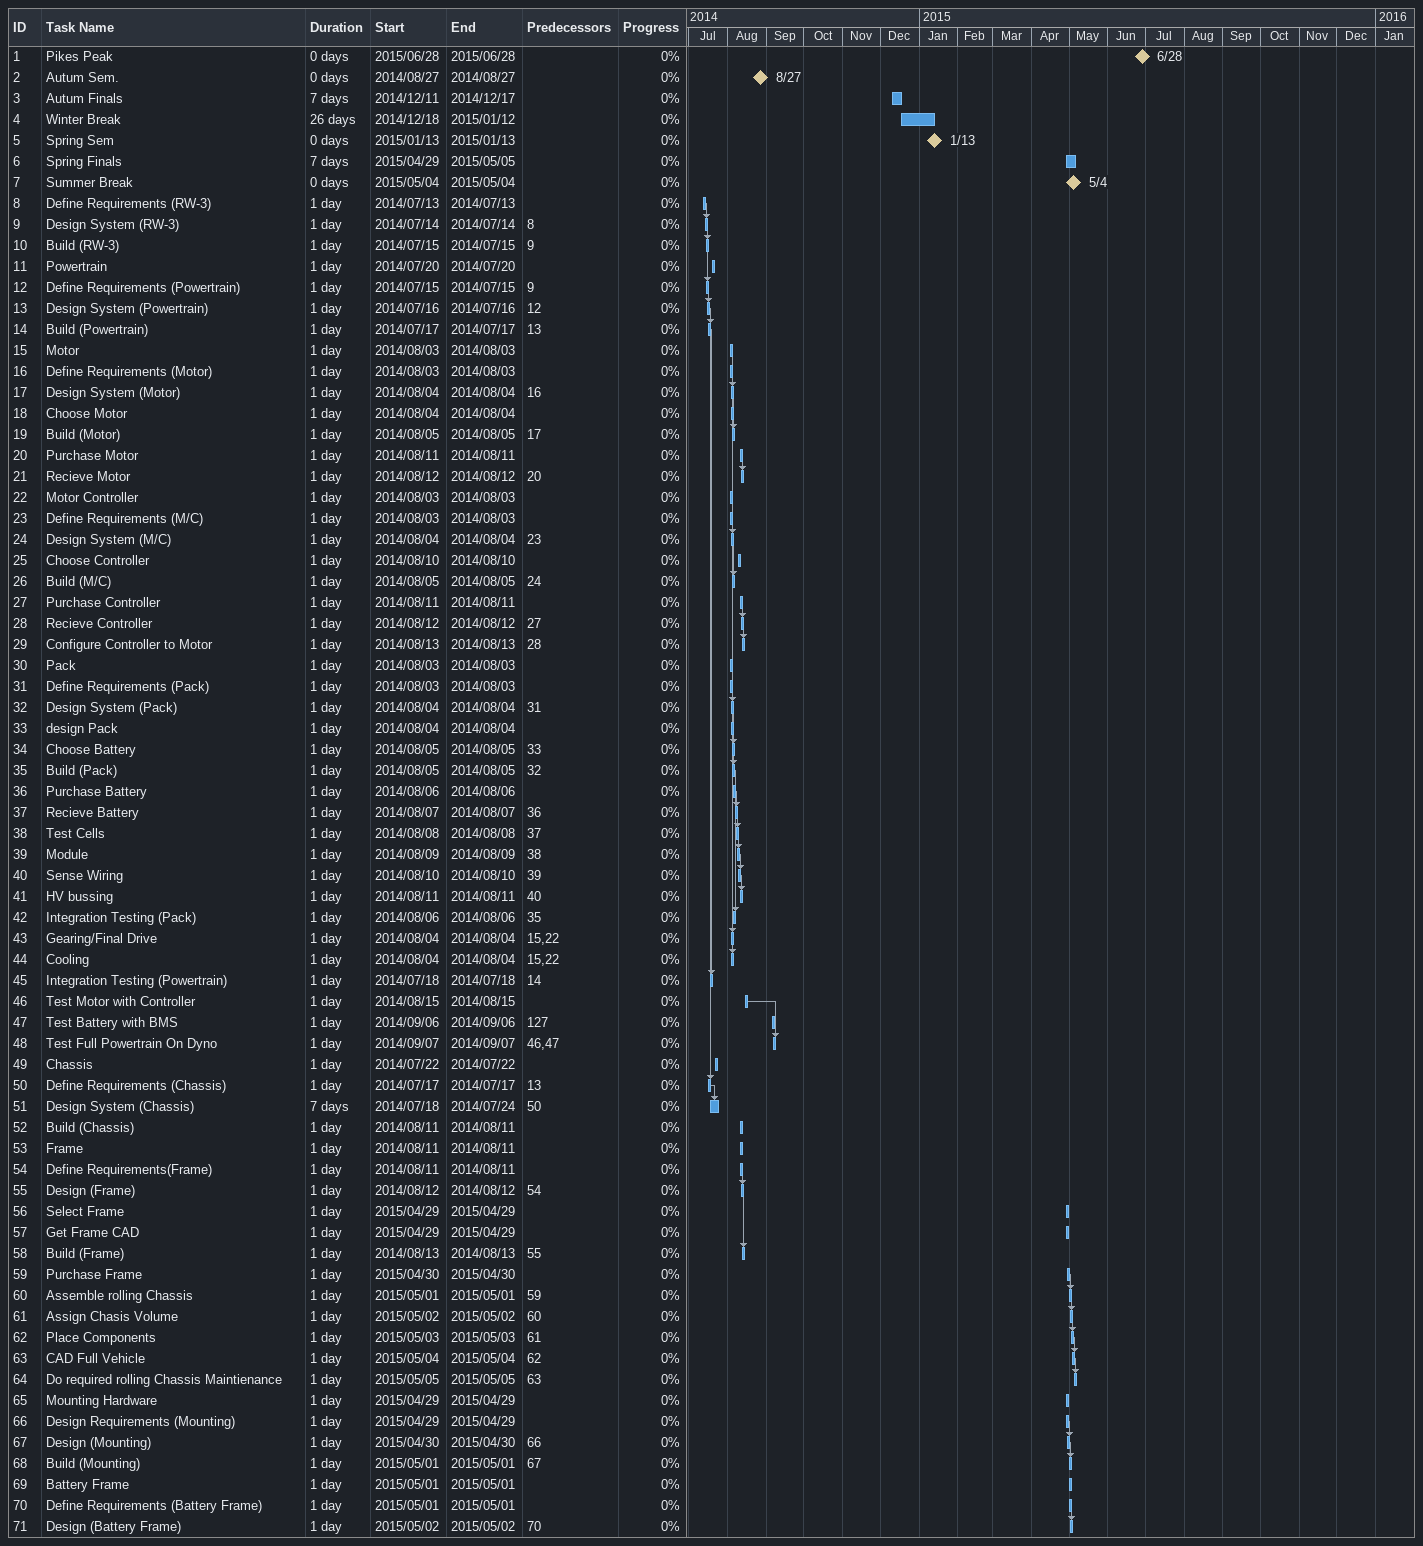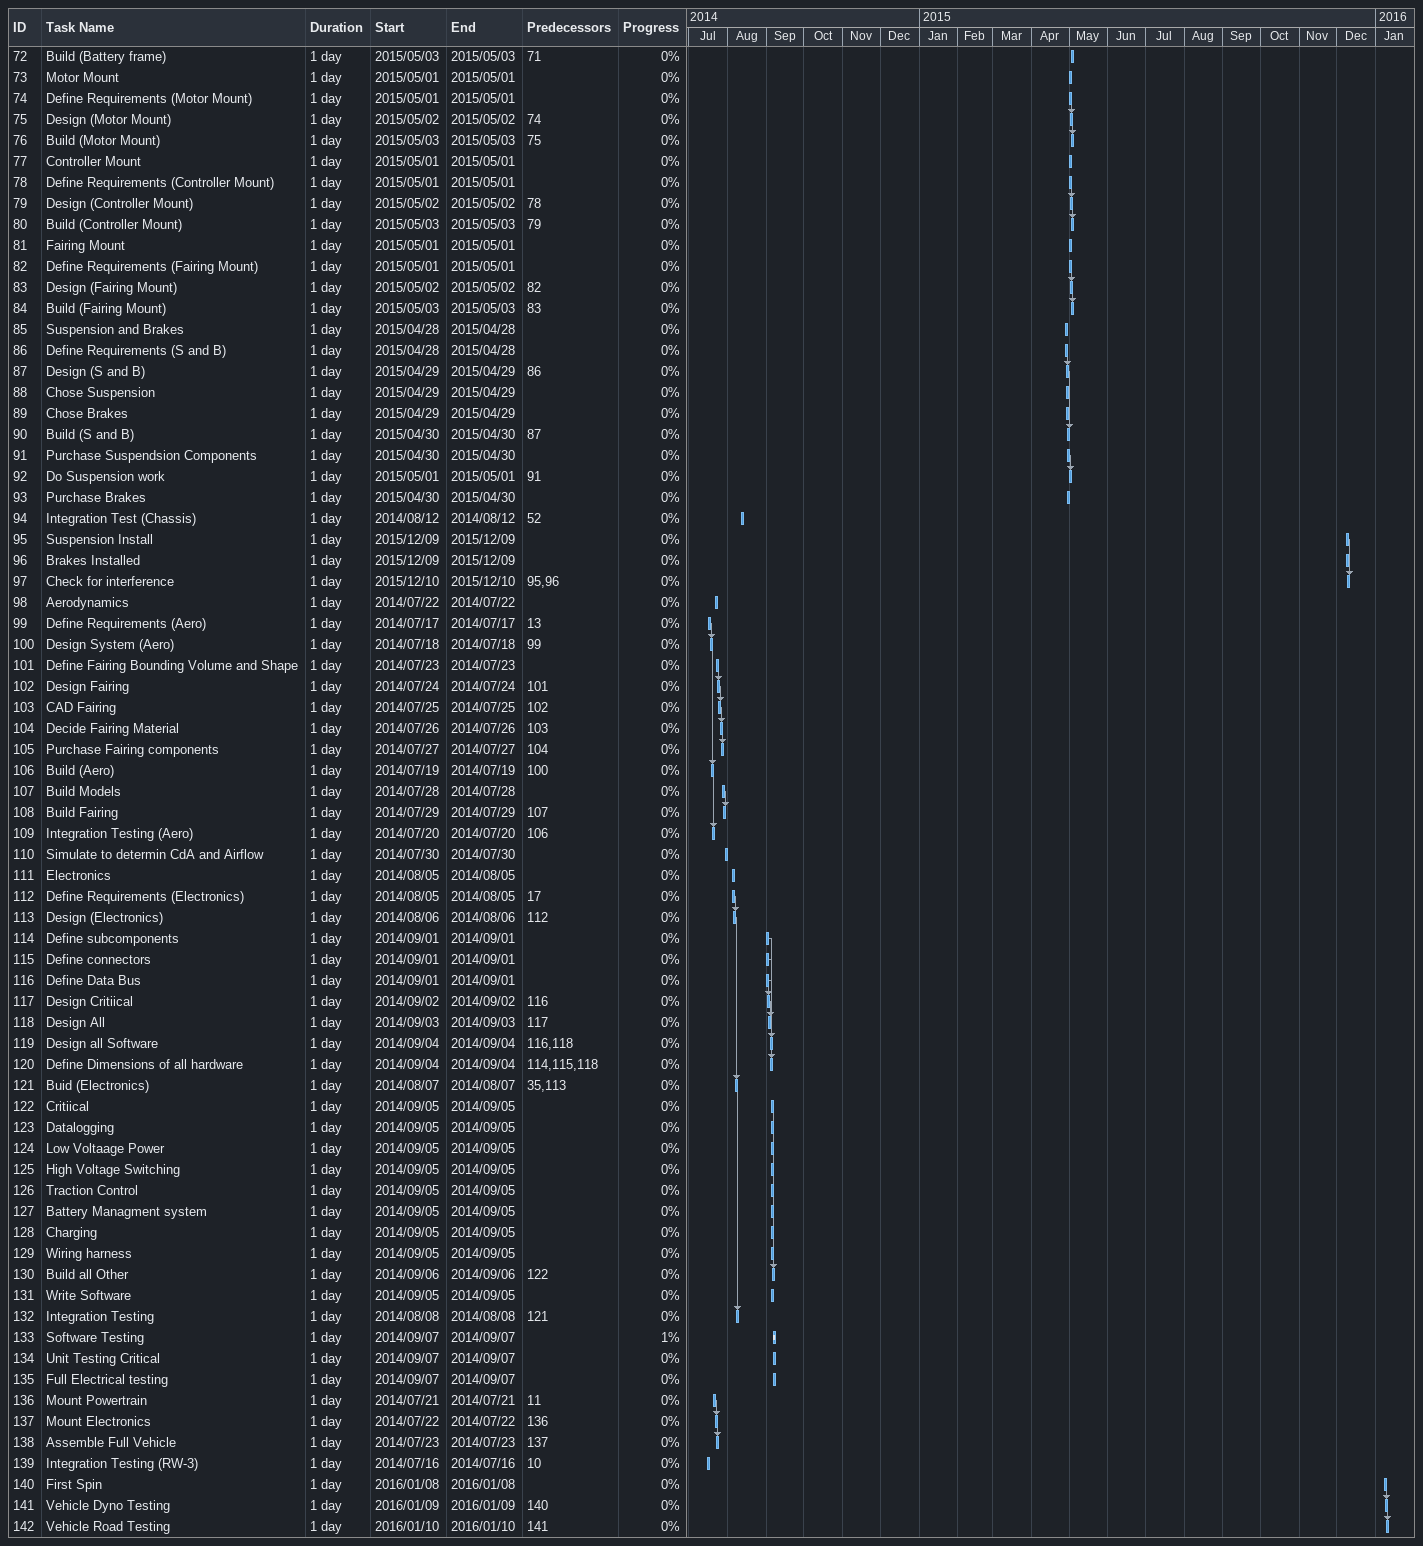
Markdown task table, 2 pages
| ID | Task | Duration | Start | Finish | Predecessors | % complete |
|---|---|---|---|---|---|---|
| 1 | Pikes Peak | 0d | 2015-06-28 | 2015-06-28 |  | 0 |
| 2 | Autum Sem. | 0d | 2014-08-27 | 2014-08-27 |  | 0 |
| 3 | Autum Finals | 7d | 2014-12-11 | 2014-12-17 |  | 0 |
| 4 | Winter Break | 26d | 2014-12-18 | 2015-01-12 |  | 0 |
| 5 | Spring Sem | 0d | 2015-01-13 | 2015-01-13 |  | 0 |
| 6 | Spring Finals | 7d | 2015-04-29 | 2015-05-05 |  | 0 |
| 7 | Summer Break | 0d | 2015-05-04 | 2015-05-04 |  | 0 |
| 8 | Define Requirements (RW-3) | 1d | 2014-07-13 | 2014-07-13 |  | 0 |
| 9 | Design System (RW-3) | 1d | 2014-07-14 | 2014-07-14 | 8 | 0 |
| 10 | Build (RW-3) | 1d | 2014-07-15 | 2014-07-15 | 9 | 0 |
| 11 | Powertrain | 1d | 2014-07-20 | 2014-07-20 |  | 0 |
| 12 | Define Requirements (Powertrain) | 1d | 2014-07-15 | 2014-07-15 | 9 | 0 |
| 13 | Design System (Powertrain) | 1d | 2014-07-16 | 2014-07-16 | 12 | 0 |
| 14 | Build (Powertrain) | 1d | 2014-07-17 | 2014-07-17 | 13 | 0 |
| 15 | Motor | 1d | 2014-08-03 | 2014-08-03 |  | 0 |
| 16 | Define Requirements (Motor) | 1d | 2014-08-03 | 2014-08-03 |  | 0 |
| 17 | Design System (Motor) | 1d | 2014-08-04 | 2014-08-04 | 16 | 0 |
| 18 | Choose Motor | 1d | 2014-08-04 | 2014-08-04 |  | 0 |
| 19 | Build (Motor) | 1d | 2014-08-05 | 2014-08-05 | 17 | 0 |
| 20 | Purchase Motor | 1d | 2014-08-11 | 2014-08-11 |  | 0 |
| 21 | Recieve Motor | 1d | 2014-08-12 | 2014-08-12 | 20 | 0 |
| 22 | Motor Controller | 1d | 2014-08-03 | 2014-08-03 |  | 0 |
| 23 | Define Requirements (M/C) | 1d | 2014-08-03 | 2014-08-03 |  | 0 |
| 24 | Design System (M/C) | 1d | 2014-08-04 | 2014-08-04 | 23 | 0 |
| 25 | Choose Controller | 1d | 2014-08-10 | 2014-08-10 |  | 0 |
| 26 | Build (M/C) | 1d | 2014-08-05 | 2014-08-05 | 24 | 0 |
| 27 | Purchase Controller | 1d | 2014-08-11 | 2014-08-11 |  | 0 |
| 28 | Recieve Controller | 1d | 2014-08-12 | 2014-08-12 | 27 | 0 |
| 29 | Configure Controller to Motor | 1d | 2014-08-13 | 2014-08-13 | 28 | 0 |
| 30 | Pack | 1d | 2014-08-03 | 2014-08-03 |  | 0 |
| 31 | Define Requirements (Pack) | 1d | 2014-08-03 | 2014-08-03 |  | 0 |
| 32 | Design System (Pack) | 1d | 2014-08-04 | 2014-08-04 | 31 | 0 |
| 33 | design Pack | 1d | 2014-08-04 | 2014-08-04 |  | 0 |
| 34 | Choose Battery | 1d | 2014-08-05 | 2014-08-05 | 33 | 0 |
| 35 | Build (Pack) | 1d | 2014-08-05 | 2014-08-05 | 32 | 0 |
| 36 | Purchase Battery | 1d | 2014-08-06 | 2014-08-06 |  | 0 |
| 37 | Recieve Battery | 1d | 2014-08-07 | 2014-08-07 | 36 | 0 |
| 38 | Test Cells | 1d | 2014-08-08 | 2014-08-08 | 37 | 0 |
| 39 | Module | 1d | 2014-08-09 | 2014-08-09 | 38 | 0 |
| 40 | Sense Wiring | 1d | 2014-08-10 | 2014-08-10 | 39 | 0 |
| 41 | HV bussing | 1d | 2014-08-11 | 2014-08-11 | 40 | 0 |
| 42 | Integration Testing (Pack) | 1d | 2014-08-06 | 2014-08-06 | 35 | 0 |
| 43 | Gearing/Final Drive | 1d | 2014-08-04 | 2014-08-04 | 15, 22 | 0 |
| 44 | Cooling | 1d | 2014-08-04 | 2014-08-04 | 15, 22 | 0 |
| 45 | Integration Testing (Powertrain) | 1d | 2014-07-18 | 2014-07-18 | 14 | 0 |
| 46 | Test Motor with Controller | 1d | 2014-08-15 | 2014-08-15 |  | 0 |
| 47 | Test Battery with BMS | 1d | 2014-09-06 | 2014-09-06 | 127 | 0 |
| 48 | Test Full Powertrain On Dyno | 1d | 2014-09-07 | 2014-09-07 | 46, 47 | 0 |
| 49 | Chassis | 1d | 2014-07-22 | 2014-07-22 |  | 0 |
| 50 | Define Requirements (Chassis) | 1d | 2014-07-17 | 2014-07-17 | 13 | 0 |
| 51 | Design System (Chassis) | 7d | 2014-07-18 | 2014-07-24 | 50 | 0 |
| 52 | Build (Chassis) | 1d | 2014-08-11 | 2014-08-11 |  | 0 |
| 53 | Frame | 1d | 2014-08-11 | 2014-08-11 |  | 0 |
| 54 | Define Requirements(Frame) | 1d | 2014-08-11 | 2014-08-11 |  | 0 |
| 55 | Design (Frame) | 1d | 2014-08-12 | 2014-08-12 | 54 | 0 |
| 56 | Select Frame | 1d | 2015-04-29 | 2015-04-29 |  | 0 |
| 57 | Get Frame CAD | 1d | 2015-04-29 | 2015-04-29 |  | 0 |
| 58 | Build (Frame) | 1d | 2014-08-13 | 2014-08-13 | 55 | 0 |
| 59 | Purchase Frame | 1d | 2015-04-30 | 2015-04-30 |  | 0 |
| 60 | Assemble rolling Chassis | 1d | 2015-05-01 | 2015-05-01 | 59 | 0 |
| 61 | Assign Chasis Volume | 1d | 2015-05-02 | 2015-05-02 | 60 | 0 |
| 62 | Place Components | 1d | 2015-05-03 | 2015-05-03 | 61 | 0 |
| 63 | CAD Full Vehicle | 1d | 2015-05-04 | 2015-05-04 | 62 | 0 |
| 64 | Do required rolling Chassis Maintienance | 1d | 2015-05-05 | 2015-05-05 | 63 | 0 |
| 65 | Mounting Hardware | 1d | 2015-04-29 | 2015-04-29 |  | 0 |
| 66 | Design Requirements (Mounting) | 1d | 2015-04-29 | 2015-04-29 |  | 0 |
| 67 | Design (Mounting) | 1d | 2015-04-30 | 2015-04-30 | 66 | 0 |
| 68 | Build (Mounting) | 1d | 2015-05-01 | 2015-05-01 | 67 | 0 |
| 69 | Battery Frame | 1d | 2015-05-01 | 2015-05-01 |  | 0 |
| 70 | Define Requirements (Battery Frame) | 1d | 2015-05-01 | 2015-05-01 |  | 0 |
| 71 | Design (Battery Frame) | 1d | 2015-05-02 | 2015-05-02 | 70 | 0 |
| 72 | Build (Battery frame) | 1d | 2015-05-03 | 2015-05-03 | 71 | 0 |
| 73 | Motor Mount | 1d | 2015-05-01 | 2015-05-01 |  | 0 |
| 74 | Define Requirements (Motor Mount) | 1d | 2015-05-01 | 2015-05-01 |  | 0 |
| 75 | Design (Motor Mount) | 1d | 2015-05-02 | 2015-05-02 | 74 | 0 |
| 76 | Build (Motor Mount) | 1d | 2015-05-03 | 2015-05-03 | 75 | 0 |
| 77 | Controller Mount | 1d | 2015-05-01 | 2015-05-01 |  | 0 |
| 78 | Define Requirements (Controller Mount) | 1d | 2015-05-01 | 2015-05-01 |  | 0 |
| 79 | Design (Controller Mount) | 1d | 2015-05-02 | 2015-05-02 | 78 | 0 |
| 80 | Build (Controller Mount) | 1d | 2015-05-03 | 2015-05-03 | 79 | 0 |
| 81 | Fairing Mount | 1d | 2015-05-01 | 2015-05-01 |  | 0 |
| 82 | Define Requirements (Fairing Mount) | 1d | 2015-05-01 | 2015-05-01 |  | 0 |
| 83 | Design (Fairing Mount) | 1d | 2015-05-02 | 2015-05-02 | 82 | 0 |
| 84 | Build (Fairing Mount) | 1d | 2015-05-03 | 2015-05-03 | 83 | 0 |
| 85 | Suspension and Brakes | 1d | 2015-04-28 | 2015-04-28 |  | 0 |
| 86 | Define Requirements (S and B) | 1d | 2015-04-28 | 2015-04-28 |  | 0 |
| 87 | Design (S and B) | 1d | 2015-04-29 | 2015-04-29 | 86 | 0 |
| 88 | Chose Suspension | 1d | 2015-04-29 | 2015-04-29 |  | 0 |
| 89 | Chose Brakes | 1d | 2015-04-29 | 2015-04-29 |  | 0 |
| 90 | Build (S and B) | 1d | 2015-04-30 | 2015-04-30 | 87 | 0 |
| 91 | Purchase Suspendsion Components | 1d | 2015-04-30 | 2015-04-30 |  | 0 |
| 92 | Do Suspension work | 1d | 2015-05-01 | 2015-05-01 | 91 | 0 |
| 93 | Purchase Brakes | 1d | 2015-04-30 | 2015-04-30 |  | 0 |
| 94 | Integration Test (Chassis) | 1d | 2014-08-12 | 2014-08-12 | 52 | 0 |
| 95 | Suspension Install | 1d | 2015-12-09 | 2015-12-09 |  | 0 |
| 96 | Brakes Installed | 1d | 2015-12-09 | 2015-12-09 |  | 0 |
| 97 | Check for interference | 1d | 2015-12-10 | 2015-12-10 | 95, 96 | 0 |
| 98 | Aerodynamics | 1d | 2014-07-22 | 2014-07-22 |  | 0 |
| 99 | Define Requirements (Aero) | 1d | 2014-07-17 | 2014-07-17 | 13 | 0 |
| 100 | Design System (Aero) | 1d | 2014-07-18 | 2014-07-18 | 99 | 0 |
| 101 | Define Fairing Bounding Volume and Shape | 1d | 2014-07-23 | 2014-07-23 |  | 0 |
| 102 | Design Fairing | 1d | 2014-07-24 | 2014-07-24 | 101 | 0 |
| 103 | CAD Fairing | 1d | 2014-07-25 | 2014-07-25 | 102 | 0 |
| 104 | Decide Fairing Material | 1d | 2014-07-26 | 2014-07-26 | 103 | 0 |
| 105 | Purchase Fairing components | 1d | 2014-07-27 | 2014-07-27 | 104 | 0 |
| 106 | Build (Aero) | 1d | 2014-07-19 | 2014-07-19 | 100 | 0 |
| 107 | Build Models | 1d | 2014-07-28 | 2014-07-28 |  | 0 |
| 108 | Build Fairing | 1d | 2014-07-29 | 2014-07-29 | 107 | 0 |
| 109 | Integration Testing (Aero) | 1d | 2014-07-20 | 2014-07-20 | 106 | 0 |
| 110 | Simulate to determin CdA and Airflow | 1d | 2014-07-30 | 2014-07-30 |  | 0 |
| 111 | Electronics | 1d | 2014-08-05 | 2014-08-05 |  | 0 |
| 112 | Define Requirements (Electronics) | 1d | 2014-08-05 | 2014-08-05 | 17 | 0 |
| 113 | Design (Electronics) | 1d | 2014-08-06 | 2014-08-06 | 112 | 0 |
| 114 | Define subcomponents | 1d | 2014-09-01 | 2014-09-01 |  | 0 |
| 115 | Define connectors | 1d | 2014-09-01 | 2014-09-01 |  | 0 |
| 116 | Define Data Bus | 1d | 2014-09-01 | 2014-09-01 |  | 0 |
| 117 | Design Critiical | 1d | 2014-09-02 | 2014-09-02 | 116 | 0 |
| 118 | Design All | 1d | 2014-09-03 | 2014-09-03 | 117 | 0 |
| 119 | Design all Software | 1d | 2014-09-04 | 2014-09-04 | 116, 118 | 0 |
| 120 | Define Dimensions of all hardware | 1d | 2014-09-04 | 2014-09-04 | 114, 115, 118 | 0 |
| 121 | Buid (Electronics) | 1d | 2014-08-07 | 2014-08-07 | 35, 113 | 0 |
| 122 | Critiical | 1d | 2014-09-05 | 2014-09-05 |  | 0 |
| 123 | Datalogging | 1d | 2014-09-05 | 2014-09-05 |  | 0 |
| 124 | Low Voltaage Power | 1d | 2014-09-05 | 2014-09-05 |  | 0 |
| 125 | High Voltage Switching | 1d | 2014-09-05 | 2014-09-05 |  | 0 |
| 126 | Traction Control | 1d | 2014-09-05 | 2014-09-05 |  | 0 |
| 127 | Battery Managment system | 1d | 2014-09-05 | 2014-09-05 |  | 0 |
| 128 | Charging | 1d | 2014-09-05 | 2014-09-05 |  | 0 |
| 129 | Wiring harness | 1d | 2014-09-05 | 2014-09-05 |  | 0 |
| 130 | Build all Other | 1d | 2014-09-06 | 2014-09-06 | 122 | 0 |
| 131 | Write Software | 1d | 2014-09-05 | 2014-09-05 |  | 0 |
| 132 | Integration Testing | 1d | 2014-08-08 | 2014-08-08 | 121 | 0 |
| 133 | Software Testing | 1d | 2014-09-07 | 2014-09-07 |  | 1 |
| 134 | Unit Testing Critical | 1d | 2014-09-07 | 2014-09-07 |  | 0 |
| 135 | Full Electrical testing | 1d | 2014-09-07 | 2014-09-07 |  | 0 |
| 136 | Mount Powertrain | 1d | 2014-07-21 | 2014-07-21 | 11 | 0 |
| 137 | Mount Electronics | 1d | 2014-07-22 | 2014-07-22 | 136 | 0 |
| 138 | Assemble Full Vehicle | 1d | 2014-07-23 | 2014-07-23 | 137 | 0 |
| 139 | Integration Testing (RW-3) | 1d | 2014-07-16 | 2014-07-16 | 10 | 0 |
| 140 | First Spin | 1d | 2016-01-08 | 2016-01-08 |  | 0 |
| 141 | Vehicle Dyno Testing | 1d | 2016-01-09 | 2016-01-09 | 140 | 0 |
| 142 | Vehicle Road Testing | 1d | 2016-01-10 | 2016-01-10 | 141 | 0 |
